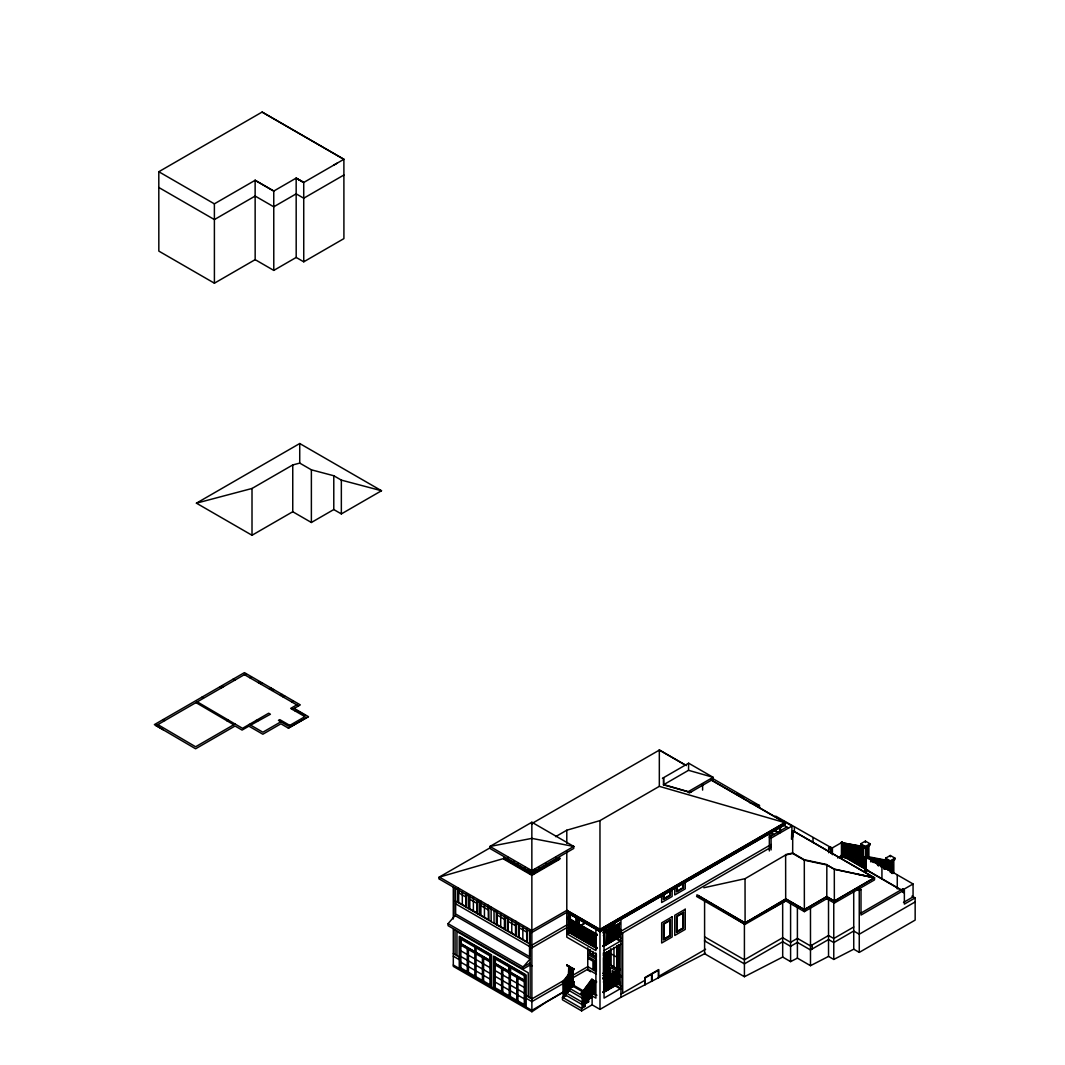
<?xml version="1.0" encoding="UTF-8"?>
<svg xmlns="http://www.w3.org/2000/svg" width="1065" height="1065" viewBox="0 0 1065 1065"><rect width="100%" height="100%" fill="white"/><g stroke="black" fill="none" stroke-linecap="round" stroke-linejoin="round"><path stroke-width="1.5" d="M592.832 954.879L592.832 951.444M605.439 972.904L605.439 958.766M606.983 951.83L606.983 958.141L603.416 956.077L603.402 952.922M607.476 951.804L607.476 974.582L603.402 972.225M608.648 976.605L608.648 951.018M608.874 950.939L609.153 976.911M612.335 980.905L612.348 970.681L620.935 975.647M613.826 981.77L613.839 973.264L620.935 977.364M616.875 945.76L616.875 968.604L611.044 965.236M617.021 945.68L617.008 968.857L610.897 965.316L610.884 948.755M617.46 945.427L617.447 969.616L610.458 965.569L610.458 949.434M791.495 839.247L792.027 826.027L783.308 820.995M856.832 874.099L874.511 877.866L874.511 879.89L834.348 903.067L826.786 898.7L804.368 911.64L785.744 900.884L745.101 922.942L745.007 924.407L696.55 896.437M792.719 837.09L792.733 830.66L874.511 877.866L834.348 901.057L826.786 896.69L804.368 909.616L785.69 898.833M792.666 853.451L792.733 830.66L874.511 877.866L834.414 869.333L826.839 864.966L804.301 860.161L792.666 853.451L785.637 854.982L745.034 878.692L703.845 887.744M691.398 791.774L688.017 791.788L663.455 784.812L663.562 777.676L663.788 784.612L688.216 791.668M663.455 784.812L688.523 770.314L688.642 763.192L713.084 777.304L713.084 779.247L689.148 793.079M596.48 935.403L595.588 934.218L595.801 947.105M841.962 844.026L864.82 848.366L864.594 847.434M888.689 861.452L888.689 862.264L887.984 860.547L865.765 856.207L864.966 856.673L864.966 871.197L866.497 871.157L865.699 871.197M864.594 848.233L864.421 846.968M864.301 847.474L864.527 848.312L863.728 847.274L864.647 847.101M864.527 847.727L864.94 847.154L841.896 842.748L863.063 846.475M864.82 848.366L864.98 847.154M887.957 860.84L888.343 862.57L888.596 861.186M573.649 969.589L566.793 965.156L574.141 969.31L563.332 983.008L562.44 982.276L572.903 968.684L572.85 986.749L572.824 969.057M562.746 982.662L573.223 968.498M563.332 983.008L574.141 968.644M563.318 982.343L563.545 997.159L563.531 982.476M564.477 980.838L564.703 996.494L564.703 980.958M565.648 979.321L565.874 995.815L565.861 979.441M566.806 977.803L567.033 992.633L567.033 977.936M567.978 976.299L568.191 991.954L568.191 976.419M569.136 974.781L569.362 991.275L569.349 974.914M570.281 967.34L570.52 988.094L570.52 973.397M591.967 980.359L581.384 993.419L591.528 979.441L596.546 981.584L595.907 981.943M581.384 993.419L592.113 979.773M582.302 992.9L582.089 1007.876M583.474 991.382L583.261 1007.197M584.632 989.878L584.419 1006.532M585.803 988.36L585.577 1003.337M586.961 986.842L586.748 1002.671M588.12 985.338L587.907 1001.992M589.291 983.82L589.078 998.797M590.449 982.316L590.236 998.131M591.621 980.798L591.408 997.452M530.13 964.983L531.874 965.995L530.13 964.957L523.155 969.017L448.072 925.671L448.072 923.661L455.048 915.594L455.035 888.024M775.693 816.123L832.404 848.339L831.698 847.913M453.304 928.853L453.317 966.381L531.888 1011.75L545.866 1002.338L565.422 991.036M696.696 894.999L745.101 922.942L785.744 898.873L804.368 909.616L804.368 911.64M565.422 990.65L531.888 1010.379L453.317 965.023M697.988 895.319L745.101 922.942L785.69 899.233L785.624 854.596L792.666 853.038L804.301 859.761L826.839 864.554L826.786 898.7M826.879 896.477L804.368 909.616L804.301 859.761M834.454 901.256L836.784 899.898M156.821 725.212L157.846 724.613L195.614 746.765L235.046 724L242.527 728.314L268.673 713.217L270.417 714.229L250.634 725.145M294.166 708.411L308.424 716.652L288.389 728.127L280.894 723.801L262.855 734.224L248.891 726.157L242.088 730.084L235.046 726.011L195.601 748.788L156.102 725.624L157.846 724.613M573.436 934.484L573.649 921.332M830.9 853.118C829.182 850.602 833.016 847.793 830.447 846.915L828.703 847.926L828.703 852.759M859.242 888.543L860.999 889.555L860.999 915.061L904.358 890.007L902.614 888.995L860.693 913.224M296.19 257.45L273.785 270.404L273.758 191.034L255.134 180.291L255.161 259.647L214.411 283.197L158.831 251.1L158.805 171.731L262.11 112.051L343.889 159.284L343.915 238.613L303.751 261.817L296.19 257.45L296.163 178.121L303.725 182.474L343.889 159.284M214.411 283.197L214.385 203.828L255.134 180.291M343.889 175.019L303.725 198.223L296.163 193.857L273.758 206.796L255.134 196.053L214.398 219.576L158.805 187.48M196.426 503.173L299.731 443.519L381.51 490.739L341.346 513.916L333.784 509.549L311.379 522.489L292.755 511.732L252.006 535.256L196.426 503.173L252.006 488.476L292.755 464.952L299.731 463.102L311.379 469.825L333.784 475.749L341.346 480.115L381.51 490.739M156.102 725.624L246.161 673.626M249.663 677.66L251.407 676.648M258.382 682.705L260.14 681.693M260.712 684.05L262.456 683.038M269.445 689.082L271.189 688.083M271.775 690.426L273.519 689.414M226.752 720.725L228.123 719.94M280.508 695.472L282.252 694.46M282.837 696.816L284.581 695.804M291.557 701.848L293.314 700.85M296.802 704.884L290.678 708.411L304.936 716.652L288.469 726.157L278.431 720.366L279.736 719.607L289.773 725.398M292.422 709.423L300.29 704.884L244.431 672.627L154.358 724.626L163.211 729.738M294.752 710.768L296.03 710.022L305.349 715.4L304.058 716.146M280.894 721.79L262.855 732.201L249.33 724.386M710.754 779.806L785.051 822.699L785.051 824.709L599.968 931.569L566.793 912.412L531.861 932.461L439.326 879.038L439.326 877.027L491.085 847.247M531.355 823.844L659.328 750.106L685.048 764.963M503.838 858.124L503.918 859.215L531.861 875.337L559.791 859.202L559.791 858.004L531.861 874.152L504.011 858.07M555.611 836.664L566.793 830.207L599.968 820.622L659.328 786.343L785.051 822.699L599.968 929.545L566.793 910.402L531.861 930.451L531.888 1011.75M662.443 778.329L688.642 763.192M535.948 870.997L541.765 867.629M542.924 866.963L548.741 863.595M549.913 862.916L555.73 859.561L555.73 857.325M535.802 871.25L541.912 867.709M542.777 867.216L548.888 863.675M549.766 863.169L555.877 859.641M556.316 859.894L535.362 871.995L535.362 868.774M559.791 858.337L531.861 874.471L503.838 858.443M688.017 791.788L713.084 777.304L688.523 770.314M595.335 947.131L595.335 934.364L596.706 935.163L567.392 917.804L597.145 934.231L596.959 935.416M567.392 918.483L568.044 917.431M569.509 931.968L569.495 918.949M572.051 933.686L572.264 920.533M531.874 945.161L566.793 924.979M574.82 935.283L575.033 922.13M531.874 947.85L566.793 927.668M570.281 927.162L575.819 923.967M568.084 930.85L597.185 947.903L596.493 948.303L567.392 931.502L568.084 930.85L597.185 947.65L596.493 948.702L597.185 948.303M579.307 919.934L578.961 937.679L579.174 924.527M567.392 931.502L568.084 931.103M566.793 932.021L577.709 925.711M584.938 922.902L566.793 933.379L566.78 910.269L599.968 929.425L785.038 822.486L710.754 779.593M595.894 953.947L566.793 937.147L566.793 933.792L586.349 922.49M570.281 912.665L570.667 932.634M581.73 939.277L581.943 926.124M570.667 932.887L570.667 919.867L570.454 932.754M583.114 940.076L583.327 926.923M584.499 940.861L584.712 927.721M575.819 917.631L576.205 935.829M576.205 936.082L576.192 923.062L575.979 935.949M530.13 962.973L523.141 967.007L523.155 969.017M577.27 917.83L577.576 936.628M577.363 936.747L577.709 917.431M580.345 938.478L580.345 925.458L580.345 938.225M595.801 934.338L595.548 947.251M585.87 941.66L585.87 928.64L585.87 941.407M602.803 932.341L620.336 922.969L603.456 933.393L620.336 922.969M587.254 942.458L587.254 929.439L587.254 942.206M614.718 926.377L614.944 939.277L614.931 926.51M786.795 827.039L769.329 837.13L771.087 838.142L792.027 826.027M609.406 929.705L609.406 942.472M610.791 928.906L610.791 941.673M612.175 928.108L612.175 940.874M613.56 927.309L613.56 940.076M616.316 925.711L616.329 938.478M617.7 924.913L617.7 937.679M620.123 923.515L619.085 924.114L619.085 936.88L619.045 923.834L619.311 936.747M663.841 898.727L669.952 895.199L669.952 890.447M588.639 943.257L588.639 930.238L588.639 943.004M591.408 944.855L591.394 931.835L591.408 944.602M592.792 945.653L592.779 932.634L592.792 945.4M594.163 946.452L594.163 933.433L594.163 946.199M620.922 931.276L771.087 844.518M620.922 933.965L771.087 847.207M596.493 948.449L597.185 948.05M566.793 965.822L567.445 964.77M602.777 945.76L619.644 936.002L620.336 936.401L603.469 946.412L620.336 936.401M602.777 946.013L619.644 936.002M603.882 945.667L603.882 932.647L603.882 945.414M605.266 944.868L604.827 931.848M606.651 944.069L606.864 931.169M608.035 943.27L608.248 930.371M568.47 974.515L568.896 966.288M569.855 973.716L570.281 967.087M571.665 980.905L571.665 967.885M604.041 950.592L620.922 940.834L602.95 930.464M604.041 953.947L620.922 944.189M565.395 979.56L531.888 998.917L525.924 995.442M571.546 976.006L587.76 966.634L596.347 971.679L596.347 959.259L587.76 954.293M565.409 982.236L531.888 1001.606L525.924 998.131M571 978.908L587.76 969.217L596.347 974.169M571.466 987.295L571.452 968.005M591.701 980.013L596.546 982.25M581.65 1010.898L562.453 999.809L562.453 997.293L565.941 995.269L585.151 1006.358L581.65 1008.382L581.65 1010.898L592.127 1004.841L592.127 997.293L572.93 986.203L569.429 988.214L588.639 999.303L588.639 1001.819L585.151 1003.842L585.151 1006.358M592.113 980.439L592.18 993.006L592.18 979.055M593.351 980.905L593.564 993.805L593.777 980.652M594.949 981.823L594.949 994.59L594.723 981.704L596.107 982.502L591.528 980.106M602.817 978.735L620.349 969.363L603.469 979.787L620.349 969.363M619.883 969.762L618.845 970.348L619.098 983.261L619.324 944.921M609.42 976.086L609.42 988.852M610.804 975.287L610.804 988.054M612.189 974.488L612.189 987.255M613.573 973.69L613.573 986.456M614.958 972.891L614.958 985.658M616.329 972.092L616.342 984.859M617.713 971.293L617.727 984.06M620.136 969.909L619.098 970.495L619.098 983.261M841.896 842.002L841.084 842.468L842.615 842.428L841.896 842.002L841.816 857.418L842.628 856.952L842.615 842.428M831.978 848.086L841.843 842.468L841.776 855.528L900.83 889.621M831.619 853.544L831.619 848.792L830.66 849.351L828.703 847.926M842.628 844.612L842.335 854.942L864.82 858.869M843.174 844.585L843.467 855.262M844.345 844.572L844.359 855.408M844.638 844.745L841.896 843.986M844.944 844.904L845.237 855.568M846.129 855.727L846.409 845.051L846.422 855.554M847.008 845.384L847.008 855.874L847.301 845.211M591.687 993.219L592.566 992.926L591.9 995.802L591.874 993.326L596.586 995.243L592.38 992.567L591.687 992.966L596.586 994.99M847.607 845.37L847.9 856.034L848.193 845.37M848.486 845.53L848.792 856.193L849.071 845.53M849.377 845.677L849.67 856.353L849.963 845.677M850.269 845.836L850.562 856.5M591.701 995.695L592.433 979.587M851.441 846.156L851.441 856.659L851.734 845.996M852.333 856.819L852.612 846.143L852.626 856.646M852.919 846.302L853.211 856.966L853.504 846.302M588.639 999.303L592.127 997.293M853.811 846.462L854.103 857.125L854.396 846.462M602.79 992.154L619.67 982.396L620.363 983.048L619.67 982.396M854.689 846.622L854.995 857.285L855.275 846.622M602.79 992.407L619.67 982.649M603.682 991.928L603.895 979.028L603.895 992.048M605.066 991.129L605.279 978.229L605.279 991.249M606.438 990.33L606.664 977.43L606.664 990.45M607.822 989.531L608.035 976.632L608.048 989.651M855.581 846.768L855.874 857.445M860.733 843.786L865.392 841.097L870.052 843.786L870.052 845.131L865.392 847.82L860.733 845.131L860.733 843.786L865.392 846.475L865.392 857.045M620.363 982.795L603.482 992.553M837.583 857.951L842.402 855.142L868.481 870.624M842.628 855.115L842.761 843.254M856.766 847.101L856.766 857.591L857.045 846.928M841.097 856.992L841.896 856.114L845.144 858.07M857.644 847.247L857.644 857.751L857.937 847.088M842.628 856.54L841.097 856.58M858.829 847.234L858.536 857.911M859.122 847.394L859.415 858.057L859.708 847.394M860.014 847.554L860.307 858.217L860.6 847.554M860.906 847.713L861.199 858.377M862.078 848.033L862.078 858.536L862.37 847.86M865.392 846.475L870.052 843.786M862.97 848.193L862.97 858.683L863.249 848.02M704.458 940.967L705.469 940.382M867.722 858.563C869.253 843.56 864.62 844.825 866.644 858.377M866.564 848.486L867.722 847.807M850.07 858.869L852.426 857.511L865.379 864.98M620.948 994.151L644.804 980.359M785.744 900.884L785.744 898.873L785.744 900.884L745.007 924.407L697.761 895.412M857.139 859.988L859.495 858.63L865.246 861.958M592.127 1004.841L599.994 1009.38L620.948 997.279L705.496 953.268M658.769 976.325L705.589 949.274M865.699 871.623L865.765 857.125L866.564 856.673L865.765 856.207M860.68 860.547L863.036 859.189L865.805 860.786M873.047 859.056L873.047 862.384M873.633 862.37L873.926 859.215L874.219 862.37M873.926 862.543L874.219 859.375M874.818 859.695L874.818 862.703M875.696 862.863L875.696 859.522M878.066 864.66L878.359 859.988L878.652 864.66M878.958 864.807L879.251 860.147L879.544 864.807M879.251 864.98L879.544 860.307M880.129 860.64L880.129 865.139M881.021 860.786L881.021 866.79M885.654 858.164L890.313 855.475L894.973 858.164L894.973 859.508L890.313 862.197L885.654 859.508L885.654 858.164L890.313 860.853L890.313 872.368M881.953 878.945L881.9 860.613L881.62 866.777M884.269 868.747L884.562 861.079L884.855 868.747M884.562 868.92L884.855 861.252M885.454 861.572L885.454 869.067M886.333 861.731L886.333 869.226M886.932 869.213L887.225 861.545L887.518 869.213M890.313 860.853L894.973 858.164M892.643 860.187L890.313 861.532L887.984 860.187M891.046 872.555L891.046 862.623L892.204 861.944L892.643 872.142M891.485 872.807L891.472 862.876L892.643 862.197M912.292 896.237L915.155 897.888L915.155 920.093L859.269 952.39L859.242 890.566L860.999 889.555M900.87 890.007L903.493 889.501L913.064 883.977L866.164 856.899L866.098 871.05M853.731 926.989L833.775 938.518L828.53 935.496L810.492 945.933L797.392 938.358L790.603 942.299L782.682 937.719L744.408 959.831L704.604 936.841M903.493 902.441L913.064 896.903L913.064 883.977M915.155 897.888L904.371 904.118L904.358 890.007M915.155 901.922L859.255 934.218L853.731 931.023L833.775 942.565L828.53 939.543L828.517 899.166M333.891 165.048L337.139 163.198M288.389 728.127L308.424 716.652M570.467 980.705L574.035 981.983L574.035 984.752L573.156 985.032L574.035 984.752M704.591 901.123L704.604 953.734L744.422 976.712L782.695 957.049L790.603 961.628L797.405 958.127L810.492 965.689L828.543 956.423L833.775 959.445L853.744 949.195L859.269 952.39M504.743 858.217L439.326 877.134L439.326 879.144M848.033 845.064L851.215 845.623M866.644 857.139L888.809 861.039M871.916 858.962L875.097 859.522L875.111 862.53M887.824 861.758L883.045 860.919L883.085 866.937M864.021 858.004L841.896 854.09L842.761 854.596M868.015 858.616L888.689 862.264L887.824 861.292M888.343 862.57L887.678 860.919M864.82 858.47L841.896 854.489L842.761 854.995M864.407 858.709L863.728 857.964M826.733 864.767L834.308 869.133L874.405 877.667L834.348 901.057L834.348 903.067M749.866 802.81L759.452 805.526L759.452 807.536M303.751 261.817L303.725 182.488L296.163 178.108L273.758 191.074L255.134 180.318M296.27 178.188L303.725 182.488M158.805 171.731L214.385 203.854M255.161 259.647L273.785 270.404M894.387 859.841L893.801 859.508L893.815 873.446M861.905 845.131L865.978 847.474M864.966 856.673L865.765 857.125M863.755 858.337L864.62 858.843L863.648 858.31M863.369 858.829L865.685 860.174M855.967 858.07L864.594 863.049M848.885 856.939L864.713 866.085M712.964 778.688L759.452 805.526M845.357 856.38L865.499 868.015M736.74 794.104L743.729 798.138M830.9 848.379L831.619 848.792M659.328 749.906L686.472 765.575M841.11 855.368L841.843 855.781M866.178 869.839L902.614 891.019M913.064 896.903L912.186 896.064M841.457 855.781L841.457 842.681M866.497 870.731L864.966 870.784M782.602 824.616L788.539 828.051M773.39 830.048L777.636 832.497M769.915 832.071L774.162 834.521M856.486 888.969L859.242 890.566M826.786 896.69L834.348 901.057L834.308 869.133M244.417 674.638L298.546 705.882M704.604 940.888L744.422 963.865L782.682 941.753L790.603 946.332L797.392 942.405L810.492 949.967L828.53 939.543L828.543 956.423M233.075 679.177L234.819 680.176M221.72 685.727L223.464 686.739M219.976 686.739L221.72 687.737M620.336 923.635L619.684 922.583M515.021 863.609L520.838 866.963M522.01 867.642L527.827 870.997M507.899 859.655L514.009 863.183M514.874 863.688L520.985 867.216M521.863 867.722L527.974 871.25M615.916 927.043L620.922 929.931M256.306 720.366L257.624 721.111M613.12 927.056L613.986 927.309M615.916 929.732L620.922 932.62M607.463 926.87L611.177 929.013L611.177 924.3M606.078 928.427L614.665 933.379M619.644 936.255L620.336 936.654M619.085 936.88L618.832 923.967M602.95 927.961L620.922 938.332M201.644 697.322L203.388 698.32M611.243 936.108L614.012 937.706M616.781 939.303L619.537 940.901M614.944 939.277L614.665 923.129M566.793 912.292L599.968 931.449L785.051 824.51L785.038 822.486M567.392 917.804L597.145 934.91M577.789 923.981L577.576 936.88M579.174 924.779L578.961 937.679M590.236 931.169L590.023 944.056M580.345 925.711L580.132 938.345M585.87 928.893L585.657 941.54M587.254 929.692L587.041 942.339M588.639 930.491L588.426 943.137M590.023 931.289L589.797 943.936M591.394 932.088L591.182 944.735M592.779 932.887L592.566 945.534M594.163 933.686L593.951 946.332M611.03 953.814L616.875 957.182M567.392 931.249L596.493 948.05M566.793 933.792L595.894 950.592L595.894 927.588M620.349 970.029L619.697 968.977M619.045 972.385L610.458 967.419L610.458 977.657L602.71 973.184L606.97 975.647M439.326 877.027L531.861 930.557M619.324 983.141L619.045 944.495M602.71 975.354L620.935 985.87M606.225 977.444L606.877 990.33M458.536 892.736L466.097 897.116M469.598 899.126L477.16 903.493M480.648 905.516L488.223 909.883M496.942 914.915L504.517 919.295M508.005 921.305L515.567 925.671M518.921 927.602L526.629 932.061M602.71 977.843L605.479 979.454M606.983 980.306L620.935 988.373L604.055 998.118L604.041 927.588M590.609 971.706L587.76 970.055L587.76 947.837M615.464 986.057L620.935 989.212M567.445 965.449L574.141 969.31M455.048 900.804L529.545 943.816M566.793 965.156L573.489 969.017M591.528 979.441L596.36 982.356M455.634 903.826L529.545 946.505M571.679 971.879L571.905 987.295M571.16 980.319L574.035 981.983M571.16 980.559L573.849 982.116L570.467 980.958M592.18 992.753L596.586 995.243M455.048 915.594L530.13 958.939L523.141 967.007L448.072 923.661M570.96 983.714L595.907 998.131L595.907 953.335M581.064 993.033L581.956 993.752M588.639 1001.819L569.429 990.73L565.941 992.753L585.151 1003.842M562.453 997.293L581.65 1008.382M460.879 939.077L489.98 955.877M495.212 958.913L524.313 975.713M474.697 951.604L461.025 943.697L461.025 939.33M524.18 980.159L510.494 972.265L510.494 967.899M460.879 943.79L489.98 960.59M495.212 963.612L524.313 980.412M460.879 945.134L489.98 961.935M495.212 964.957L524.313 981.757M460.879 950.845L467.282 954.533M468.44 955.212L474.844 958.899M476.015 959.578L482.418 963.279M483.577 963.945L489.98 967.646M495.225 970.668L501.628 974.368M502.787 975.034L509.19 978.735M510.348 979.401L516.751 983.102M517.923 983.767L524.326 987.468M460.879 956.556L467.282 960.244M468.454 960.923L474.857 964.61M476.015 965.289L482.418 968.99M483.577 969.656L489.98 973.357M495.225 976.379L501.628 980.08M502.787 980.745L509.19 984.446M510.348 985.112L516.751 988.813M517.923 989.478L524.326 993.179M453.317 953.534L459.281 956.969M453.317 956.21L459.281 959.658M460.879 962.267L467.282 965.955M468.454 966.634L474.857 970.335M476.015 971L482.418 974.701M483.577 975.367L489.98 979.068M495.225 982.09L501.628 985.791M502.787 986.456L509.19 990.157M510.361 990.823L516.765 994.524M517.923 995.189L524.326 998.89M460.892 967.979L489.993 984.779M495.225 987.801L524.326 1004.601M262.11 112.078L343.822 159.284M595.907 956.65L589.797 953.122L589.797 949.807M587.76 956.463L594.456 960.337L594.47 970.588M587.76 958.194L592.965 961.202L592.965 969.722M197.278 701.848L235.046 724M195.96 702.607L233.741 724.759M163.105 719.581L164.822 720.592M903.493 889.501L903.493 892.736M902.614 888.995L902.614 892.137M897.263 874.844L897.263 888.956M892.204 861.944L892.204 873.54M890.313 855.475L890.313 856.819M889.115 870.651L889.102 862.903L887.944 862.224L887.944 870.331M887.225 861.545L887.225 869.386M886.826 861.092L886.826 869.013M886.626 861.558L886.626 869.053M885.747 861.399L885.747 868.907M883.977 868.587L883.963 861.092L883.391 867.096M883.684 860.919L883.684 868.76M882.792 860.773L882.792 867.11M882.499 860.933L882.499 866.937M882.193 860.786L882.193 866.777M881.314 860.627L881.314 866.617M880.422 860.467L880.422 866.471M878.359 859.988L878.359 865.991M877.76 864.5L877.187 860.001L877.187 864.5M877.467 859.828L877.48 864.673M876.881 859.841L876.881 862.85M876.588 859.681L876.588 863.009M876.295 859.841L876.295 862.85M875.989 859.695L875.989 862.69M873.327 859.215L873.34 862.224M871.263 858.736L871.277 861.745M870.677 858.749L870.677 861.758M868.894 845.131L868.894 857.791M867.283 847.567L867.296 858.31M865.392 841.097L865.392 842.442M861.905 857.511L861.905 860.613M860.307 847.381L860.307 858.217M859.415 847.221L859.415 858.057M854.982 846.449L854.995 857.285M854.103 846.289L854.103 857.125M853.717 890.673L853.744 949.195M853.211 846.129L853.211 856.966M849.67 845.517L849.67 856.353M848.778 845.357L848.792 856.193M847.9 845.197L847.9 856.034M833.762 902.188L833.775 959.445M832.404 848.339L832.417 854.663M832.018 848.565L831.951 853.558M813.008 837.596L813.008 842.442M812.236 944.921L812.236 948.955M810.478 906.288L810.492 965.689M797.392 906.981L797.405 958.127M794.384 826.839L794.384 831.685M790.589 902.654L790.603 961.628M782.668 901.389L782.695 957.049M780.392 825.362L780.392 831.738M779.806 826.613L779.82 833.003M771.073 831.738L771.087 849.95M769.329 832.883L769.343 850.948M745.034 878.692L745.101 922.942M744.408 923.501L744.422 976.712M702.607 783.947L702.607 790.084M685.234 880.675L685.234 888.889L674.757 894.946L674.757 888.37M683.49 881.833L683.49 887.891L676.501 891.924L676.501 885.867M683.051 882.885L683.051 887.638L676.941 891.165L676.941 884.829M682.905 882.938L682.905 887.544M682.918 913.277L682.918 928.054L677.1 931.422L677.087 916.632M677.087 886.306L677.087 890.912M672.135 888.25L672.135 896.464L661.658 902.508L661.658 895.945M670.391 890.912L670.391 895.452L663.402 899.486L663.402 893.442M670.111 890.38L670.125 895.292L663.681 899.02L663.841 893.974M669.805 890.513L669.805 895.119M669.818 920.839L669.818 935.616L664.001 938.984L664.001 924.207M663.988 893.868L663.988 898.474M658.769 977.59L658.769 969.563L644.804 977.63L644.804 984.859M658.343 977.816L658.33 970.322L652.006 973.969L652.006 981.105M651.567 981.331L651.567 974.222L645.244 977.883L645.244 984.632M622.666 932.953L622.692 993.139M620.922 919.042L620.948 997.279M613.959 947.344L613.959 966.927M613.067 922.503L613.067 932.461M612.628 924.061L612.628 932.208M608.261 976.765L608.261 989.531M605.452 952.523L605.452 957.262M605.492 978.362L605.492 991.129M603.456 935.216L603.456 935.882M603.469 981.611L603.469 982.276M599.968 929.985L599.994 1009.38M596.347 954.187L596.347 957.408L589.358 953.361L589.358 950.14M595.761 953.135L595.761 956.397L589.943 953.029L589.943 949.767M594.989 981.557L594.949 994.59M593.564 980.785L593.564 993.805M573.343 982.383L573.343 985.152M573.05 968.937L573.063 986.616M571.665 968.138L571.692 987.415M570.52 972.984L570.52 988.094M570.068 967.206L570.068 973.849M569.349 974.502L569.362 991.275M568.83 912.958L568.83 930.837M568.896 966.541L568.91 974.515M568.683 966.421L568.683 974.648M568.39 912.865L568.39 931.09M568.191 976.006L568.191 991.954M567.033 977.524L567.033 992.633M565.861 979.041L565.874 995.815M564.703 980.545L564.703 996.494M563.531 982.063L563.545 997.159M558.06 859.002L558.06 860.201M545.839 863.036L545.839 865.273M538.85 867.07L538.85 869.306M533.618 869.945L533.618 874.325M531.861 824.257L531.848 822.233L489.953 846.449L489.953 848.472L531.861 872.661L573.755 848.446L573.755 846.435L531.848 822.233L531.861 875.337M530.157 869.985L530.157 874.365M530.117 931.462L530.144 997.878M529.545 930.211L529.545 956.65L455.634 913.97L455.62 888.37M528.413 868.787L528.413 872.009M528.253 996.787L528.24 972.771L456.952 931.609L456.952 955.625M527.215 928.52L527.215 942.472M526.629 928.92L526.776 941.713L518.921 937.187L518.921 924.42M525.924 1006.931L525.924 974.781L493.614 956.13L493.628 988.293M525.498 1006.691L525.484 975.034L494.054 956.889L494.067 988.546M524.912 867.083L524.912 869.32M524.313 974.368L524.326 1006.012M522.848 926.736L522.848 939.277M519.068 924.553L519.068 937.093M518.482 923.475L518.482 937.426M517.936 863.049L517.936 865.286M517.923 978.056L517.923 1000.9M516.751 977.39L516.765 1000.235M516.152 922.13L516.152 936.082M515.713 920.972L515.726 935.336L507.859 930.797L507.859 918.03M515.567 922.543L515.58 935.083M513.863 860.693L513.863 862.93L508.045 859.575L508.032 857.338M511.786 920.36L511.786 932.9M510.348 967.646L510.348 972.345M510.348 973.69L510.361 996.534M509.19 966.967L509.19 971.679M509.19 973.024L509.19 995.868M509.043 967.06L509.043 971.426L495.358 963.532L495.358 959.166M508.005 918.163L508.005 930.717M507.419 917.098L507.433 931.05M505.715 859.056L505.715 860.254M505.09 915.754L505.103 929.705M504.664 916.18L504.664 928.946L496.809 924.407L496.796 911.64M504.517 916.153L504.517 928.693M502.787 969.323L502.787 992.167M501.615 968.657L501.628 991.502M500.723 913.97L500.736 926.51M496.942 911.786L496.956 924.327M496.37 910.708L496.37 924.66M495.212 957.568L495.225 989.212M494.04 910.548L494.04 923.315M491.591 987.109L491.577 954.959L459.281 936.308L459.281 968.458M491.125 907.26L491.125 921.638M491.151 986.856L491.138 955.212L459.707 937.067L459.721 968.711M489.98 954.533L489.993 986.19M489.833 955.971L489.833 960.337L476.162 952.443L476.015 947.823M488.795 906.342L488.808 920.293M488.209 905.17L488.369 919.534L480.515 915.008L480.501 902.241M484.429 904.558L484.442 917.098M483.577 958.234L483.59 981.078M482.418 957.568L482.418 980.412M480.648 900.804L480.648 914.915M480.062 901.296L480.075 915.261M477.746 899.952L477.746 913.916M477.306 900.391L477.306 913.158L469.452 908.618L469.452 895.851M477.16 900.364L477.16 912.905M476.015 953.867L476.015 976.712M474.844 947.144L474.844 951.844M474.844 953.188L474.857 976.046M473.379 896.61L473.379 910.721M469.585 895.998L469.598 908.538M469.013 894.92L469.013 908.871M468.44 949.501L468.454 972.345M467.282 948.822L467.282 971.666M466.683 893.575L466.683 907.526M466.244 894.001L466.244 906.768L458.389 902.228L458.389 888.05M466.097 893.974L466.097 906.515M462.316 891.791L462.316 904.331M460.879 937.732L460.892 969.39M458.536 889.634L458.536 902.148M457.95 889.541L457.95 902.481M455.048 929.865L455.061 954.533M453.291 887.012L453.304 918.949M659.328 750.106L659.328 786.343M599.968 820.622L599.968 931.569M566.793 830.207L566.793 843.307M566.793 851.481L566.793 912.412M531.861 873.287L531.861 932.567M341.346 480.115L341.346 513.916M333.784 475.749L333.784 509.549M311.379 469.825L311.379 522.489M299.731 443.519L299.731 463.102M292.755 464.952L292.755 511.732M252.006 488.476L252.006 535.256M606.983 959.658L606.983 973.796L603.416 971.733L603.402 957.581L606.983 959.658M573.755 846.435L531.848 870.638L489.953 846.449L531.848 838.381L573.755 846.435M672.148 916.805L661.671 922.862L661.671 943.018L672.148 936.96L672.148 916.805M685.234 909.244L674.757 915.288L674.771 935.456L685.248 929.399L685.234 909.244M670.404 919.827L663.415 923.861L663.415 939.996L670.404 935.962L670.404 919.827M683.49 912.266L676.515 916.299L676.515 932.421L683.504 928.387L683.49 912.266M669.965 920.586L663.854 924.114L663.854 939.237L669.965 935.709L669.965 920.586M683.064 913.025L676.941 916.552L676.954 931.675L683.064 928.134L683.064 913.025M778.142 832.457L773.856 829.981L778.036 832.524"/></g></svg>
